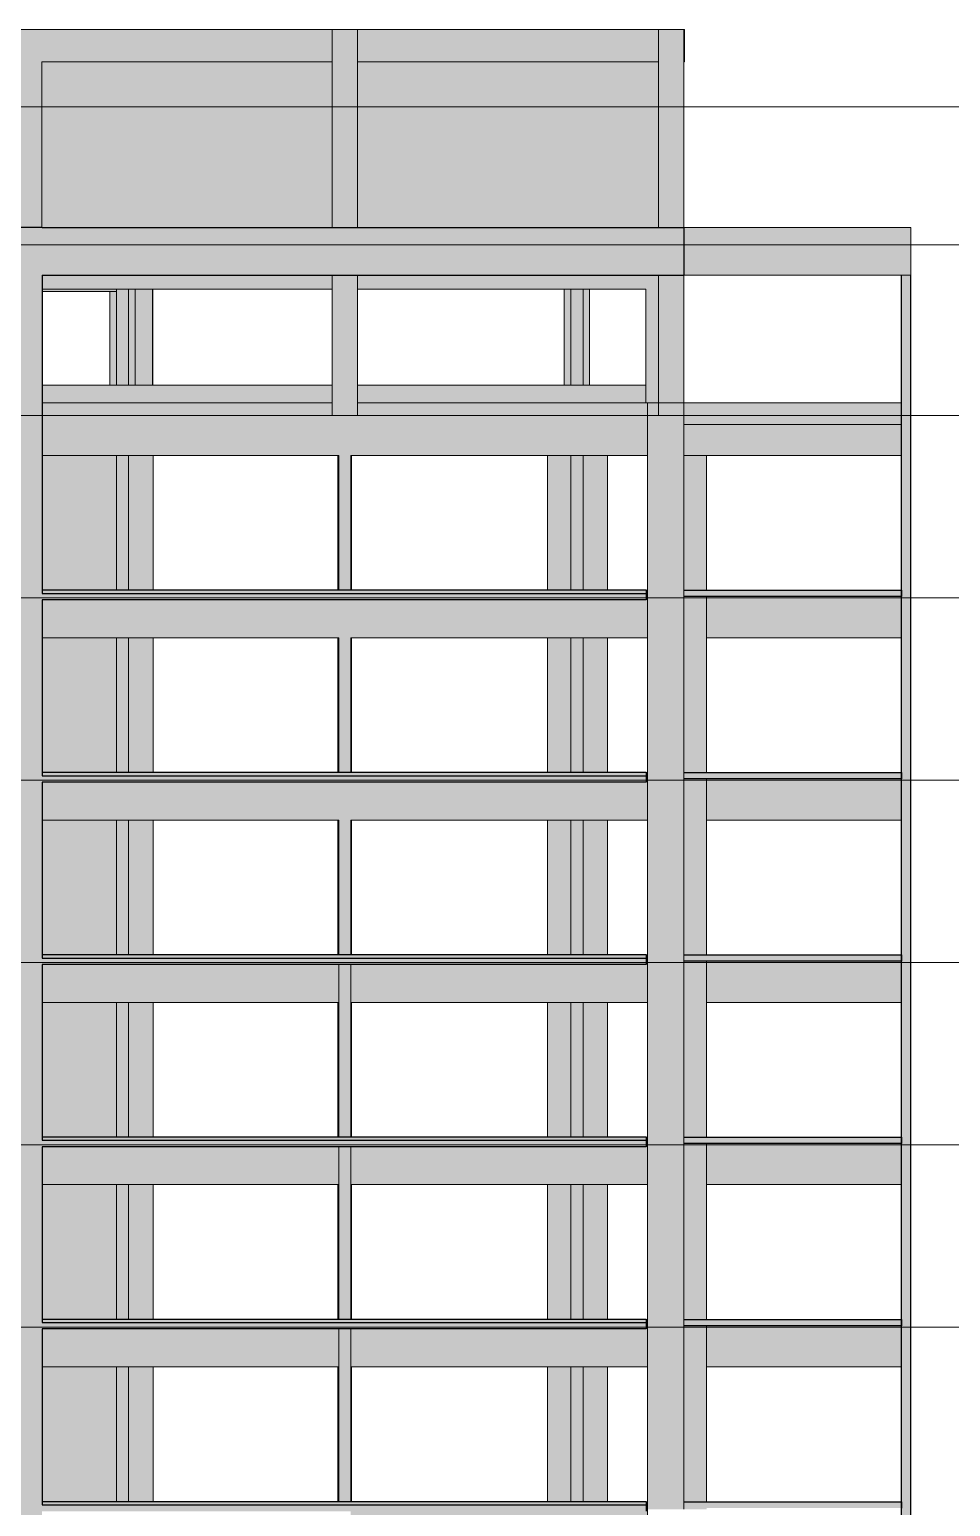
# Model space of a CAD drawing. Header units: centimetres. Extents: x -1706 to 33186, y -3196 to 88081.
# Drawn here: x 21346 to 22801, y 85688 to 88022 of the extents above; entities that cross this region are included whole.
import ezdxf

# ---------------------------------------------------------------- set-up
doc = ezdxf.new("R2010")
doc.units = ezdxf.units.CM
doc.linetypes.add('Centro', pattern=[3.175, 0.635, -0.47625, 1.5875, -0.47625])
for name, color, linetype, lineweight in [('A-FLOR', 7, 'Continuous', 9), ('A-FLOR-LEVL', 7, 'Continuous', 9), ('S-BEAM', 7, 'Continuous', 9), ('S-COLS', 7, 'Continuous', 9)]:
    doc.layers.add(name, color=color, linetype=linetype, lineweight=lineweight)

msp = doc.modelspace()

# ---------------------------------------------------------------- hatches: boundary and pattern name
at = {"layer": 'A-FLOR', "true_color": 0xc0c0c0}
for points in [[(22212.96, 87131), (22320.14, 87131), (22320.14, 87136), (21365.64, 87135.99), (21365.64, 87131), (22126.58, 87131)], [(22626.53, 87126), (22723.14, 87126), (22723.14, 87136), (22379.64, 87136), (22379.64, 87126), (22452.33, 87126)], [(21365.64, 87120.92), (22320.14, 87120.92), (22320.14, 87131), (21365.64, 87131), (21365.64, 87121.58)], [(22320.14, 86843), (22320.14, 86848), (21365.64, 86847.99), (21365.64, 86843), (22316.35, 86843)], [(21516.12, 86832.92), (22320.14, 86832.92), (22320.14, 86843), (21365.64, 86843), (21365.64, 86832.92), (21515.06, 86832.92)], [(22626.53, 86838), (22723.14, 86838), (22723.14, 86848), (22379.64, 86848), (22379.64, 86838), (22452.33, 86838)], [(22719.64, 86848), (22719.64, 86848), (22626.53, 86848)], [(22316.35, 86555), (22320.14, 86555), (22320.14, 86560), (21365.64, 86559.99), (21365.64, 86555), (22212.96, 86555)], [(21365.64, 86544.92), (22320.14, 86544.92), (22320.14, 86555), (21365.64, 86555), (21365.64, 86548)], [(22419.75, 86550), (22723.14, 86550), (22723.14, 86560), (22379.64, 86560), (22379.64, 86550), (22415.39, 86550)], [(22719.64, 86560), (22719.64, 86560), (22419.75, 86560)], [(21365.64, 86267), (22320.14, 86267), (22320.14, 86272), (21365.64, 86271.99)], [(22419.75, 86262), (22723.14, 86262), (22723.14, 86272), (22379.64, 86272), (22379.64, 86262), (22415.39, 86262)], [(22719.64, 86272), (22719.64, 86272), (22419.75, 86272)], [(21365.64, 86256.92), (22320.14, 86256.92), (22320.14, 86267), (21365.64, 86267), (21365.64, 86260)], [(22316.35, 85979), (22320.14, 85979), (22320.14, 85984), (21365.64, 85983.99), (21365.9, 85979), (22212.96, 85979)], [(21535.29, 85968.92), (22320.14, 85968.92), (22320.14, 85979), (21365.64, 85979), (21365.64, 85968.92), (21535.12, 85968.92)], [(22419.75, 85974), (22723.14, 85974), (22723.14, 85984), (22379.64, 85984), (22379.64, 85974), (22415.39, 85974)], [(22719.64, 85984), (22719.64, 85984), (22419.75, 85984)], [(22316.35, 85691), (22320.14, 85691), (22320.14, 85696), (21365.64, 85695.99), (21365.64, 85691), (22212.96, 85691)], [(21365.64, 85680.92), (22320.14, 85680.92), (22320.14, 85691), (21365.64, 85691), (21365.64, 85684)], [(22626.53, 85686), (22723.14, 85686), (22723.14, 85696), (22379.64, 85696), (22379.64, 85686), (22452.33, 85686)], [(22719.64, 85696), (22719.64, 85696), (22626.53, 85696)]]:
    msp.add_hatch(color=9, dxfattribs=at).paths.add_polyline_path(points, flags=0)
at = {"layer": 'S-BEAM', "true_color": 0xc0c0c0}
for points in [[(21365.39, 87971), (21823.64, 87971), (21823.64, 88022), (21365.39, 88022), (21365.39, 88019.33)], [(22006.17, 87971), (22339.64, 87971), (22339.64, 88022), (21863.64, 88022), (21863.64, 87971), (21902.78, 87971)], [(22380.36, 87971), (22380.36, 88022), (22379.64, 88022), (22379.64, 87971)], [(22316.35, 87432), (22319.64, 87432), (22319.64, 87460), (21863.64, 87460), (21863.64, 87432), (22264.66, 87432)], [(21365.64, 87349), (21834.14, 87349), (21834.14, 87412), (21823.64, 87412), (21823.64, 87432), (21365.64, 87432), (21365.64, 87349.04)], [(22316.35, 87349), (22321.89, 87349), (22321.89, 87432), (21863.64, 87432), (21863.64, 87412), (21853.14, 87411.55), (21853.14, 87349), (22212.96, 87349)], [(22723.14, 87398), (22723.14, 87432), (22379.64, 87432), (22379.64, 87398), (22626.53, 87398)], [(22379.64, 87349), (22723.14, 87349), (22723.14, 87398), (22379.64, 87398), (22379.64, 87386.34)], [(21853.14, 87061), (22321.89, 87061), (22321.89, 87136), (22320.14, 87135.96), (22320.14, 87120.92), (21853.14, 87120.92), (21853.14, 87087.61)], [(21515.9, 87061), (21834.14, 87061), (21834.14, 87120.92), (21365.64, 87120.92), (21365.64, 87061), (21513.86, 87061)], [(22419.75, 87061), (22723.14, 87061), (22723.14, 87126), (22415.39, 87126), (22415.39, 87061)], [(21365.64, 86773), (21834.14, 86773), (21834.14, 86832.92), (21365.64, 86832.92), (21365.64, 86773.03)], [(22201.14, 86773), (22321.89, 86773), (22321.89, 86848), (22320.14, 86847.96), (22320.14, 86832.92), (21853.14, 86832.92), (21853.14, 86773), (22163.89, 86773)], [(22723.14, 86773), (22723.14, 86838), (22415.39, 86838), (22415.39, 86773), (22626.53, 86773)], [(22316.35, 86485), (22321.89, 86485), (22321.89, 86560), (22320.14, 86559.96), (22320.14, 86544.92), (21853.14, 86544.92), (21853.14, 86485), (22212.96, 86485)], [(22723.14, 86485), (22723.14, 86550), (22415.39, 86550), (22415.39, 86485), (22419.75, 86485)], [(21365.64, 86485), (21834.14, 86485), (21834.14, 86544.92), (21365.64, 86544.92), (21365.64, 86485.03)], [(22006.17, 86197), (22321.89, 86197), (22321.89, 86272), (22320.14, 86271.96), (22320.14, 86256.92), (21853.14, 86256.92), (21853.14, 86197)], [(21365.64, 86197), (21834.14, 86197), (21834.14, 86256.92), (21365.64, 86256.92), (21365.64, 86197.03)], [(22723.14, 86197), (22723.14, 86262), (22415.39, 86262), (22415.39, 86197), (22419.75, 86197)], [(21365.64, 85909), (21834.14, 85909), (21834.14, 85968.92), (21365.64, 85968.92), (21365.64, 85909.03)], [(22212.96, 85909), (22321.89, 85909), (22321.89, 85984), (22320.14, 85983.96), (22320.14, 85968.92), (21853.14, 85968.92), (21853.14, 85909), (22201.14, 85909)], [(22415.39, 85909), (22723.14, 85909), (22723.14, 85974), (22415.39, 85974), (22415.39, 85926.19)], [(22316.35, 85621), (22321.89, 85621.3), (22321.89, 85696), (22320.14, 85695.96), (22320.14, 85680.92), (21853.14, 85680.92), (21853.14, 85621), (22212.96, 85621)]]:
    msp.add_hatch(color=9, dxfattribs=at).paths.add_polyline_path(points, flags=0)
at = {"layer": 'S-BEAM', "true_color": 0xff8040}
h = msp.add_hatch(color=11, dxfattribs=at)
h.paths.add_polyline_path([(22220.14, 87612), (22319.64, 87612), (22319.64, 87634), (21863.64, 87634), (21863.64, 87612), (22212.96, 87612)], flags=0)
h.paths.add_polyline_path([(21307.64, 87612), (21325.39, 87612), (21325.39, 87634), (21307.64, 87634)], flags=0)
h.paths.add_polyline_path([(21501.15, 87612), (21823.64, 87612), (21823.64, 87634), (21365.64, 87634), (21365.64, 87612), (21385.81, 87612)], flags=0)
h.paths.add_polyline_path([(21592.6, 87709), (21823.64, 87709), (21823.64, 87971), (21365.39, 87971), (21365.64, 87709), (21540.65, 87709)], flags=0)
h.paths.add_polyline_path([(21307.64, 87709), (21325.39, 87709), (21325.39, 87971), (21307.64, 87971), (21307.64, 87827.6)], flags=0)
h.paths.add_polyline_path([(22316.35, 87709), (22319.64, 87709), (22319.64, 87971), (21863.64, 87971), (21863.64, 87709), (22261.86, 87709)], flags=0)
for points in [[(21853.14, 87634), (22379.64, 87634), (22379.64, 87709), (21365.64, 87709), (21365.64, 87634), (21799.39, 87634)], [(22723.14, 87634), (22732.64, 87634), (22732.64, 87709), (22379.64, 87709), (22379.64, 87634), (22419.75, 87634)], [(22732.64, 87634), (22738.14, 87634), (22738.14, 87709), (22732.64, 87709), (22732.64, 87661.5)], [(22738.14, 87634), (22738.15, 87634.06), (22738.14, 87708.98)]]:
    msp.add_hatch(color=11, dxfattribs=at).paths.add_polyline_path(points, flags=0)
h = msp.add_hatch(color=11, dxfattribs=at)
h.paths.add_polyline_path([(21365.64, 87608), (21483.13, 87608), (21483.13, 87612), (21365.64, 87612), (21365.64, 87610.16)], flags=0)
h.paths.add_polyline_path([(21266.71, 87608), (21307.64, 87608), (21307.64, 87612), (21265.63, 87612), (21265.63, 87608)], flags=0)
at = {"layer": 'S-BEAM', "true_color": 0xc0c0c0}
h = msp.add_hatch(color=9, dxfattribs=at)
h.paths.add_polyline_path([(21823.64, 87612), (21823.64, 87612), (21799.39, 87612)], flags=0)
h.paths.add_polyline_path([(22107.14, 87612), (22107.14, 87612), (22006.17, 87612)], flags=0)
h = msp.add_hatch(color=9, dxfattribs=at)
h.paths.add_polyline_path([(21799.39, 87432), (21823.64, 87432), (21823.64, 87460), (21365.64, 87460), (21365.64, 87432), (21695.99, 87432)], flags=0)
h.paths.add_polyline_path([(21322.69, 87432), (21325.39, 87432), (21325.39, 87460), (21317.14, 87460), (21317.14, 87432)], flags=0)
at = {"layer": 'S-COLS', "true_color": 0xc0c0c0}
for points in [[(21326.14, 87412), (21326.14, 87709), (21365.39, 87709.04), (21365.39, 88022), (21325.39, 88022), (21325.39, 87412)], [(21365.64, 84464.5), (21365.39, 87709), (21326.14, 87709), (21326.14, 84464.5), (21365.39, 84464.5)], [(22738.14, 81078), (22738.14, 87634), (22723.14, 87634), (22723.14, 81078)], [(22379.64, 87124), (22379.64, 87432), (22321.89, 87432), (22321.89, 87124)], [(21853.14, 87136), (21853.14, 87136), (21853.14, 87412), (21834.14, 87411.84), (21834.14, 87136)], [(21480.96, 87136), (21483.13, 87136), (21483.13, 87349), (21365.64, 87349), (21365.64, 87136), (21474.07, 87136)], [(21483.13, 87136), (21502.13, 87136), (21502.13, 87349), (21483.13, 87349), (21483.13, 87298.09)], [(21540.87, 87136), (21540.65, 87349), (21502.13, 87349), (21502.13, 87136), (21540.65, 87136)], [(22201.14, 87136), (22201.14, 87349), (22163.89, 87349), (22163.89, 87136), (22199.51, 87136)], [(22212.96, 87136), (22220.14, 87136), (22220.14, 87349), (22201.14, 87349), (22201.14, 87136)], [(22257.19, 87136), (22258.89, 87136), (22258.89, 87349), (22220.14, 87349), (22220.14, 87136)], [(21834.14, 86848), (21853.14, 86848), (21853.14, 87120.92), (21834.14, 87120.92), (21834.14, 86848)], [(22379.64, 86836), (22379.64, 87124), (22321.89, 87124), (22321.89, 86836), (22368.05, 86836)], [(21483.13, 86848), (21483.13, 87061), (21365.64, 87061), (21365.64, 86848), (21474.07, 86848)], [(21489.21, 86848), (21502.13, 86848), (21502.13, 87061), (21483.13, 87061), (21483.13, 86848)], [(21502.13, 86848), (21540.87, 86848), (21540.65, 87061), (21502.13, 87061), (21502.13, 86856.83)], [(22201.14, 86848), (22201.14, 87061), (22163.89, 87061), (22163.89, 86848)], [(22212.96, 86848), (22220.14, 86848), (22220.14, 87061), (22201.14, 87061), (22201.14, 86848)], [(22220.14, 86848), (22258.89, 86848), (22258.89, 87061), (22220.14, 87061), (22220.14, 86848)], [(21853.14, 86560), (21853.14, 86560), (21853.14, 86832.92), (21834.14, 86832.92), (21834.14, 86560)], [(22379.64, 86548), (22379.64, 86836), (22321.89, 86836), (22321.89, 86548)], [(21385.81, 86560), (21483.13, 86560), (21483.13, 86773), (21365.64, 86773), (21365.64, 86560)], [(21489.21, 86560), (21502.13, 86560), (21502.13, 86773), (21483.13, 86773), (21483.13, 86560)], [(21540.87, 86560), (21540.65, 86773), (21502.13, 86773), (21502.13, 86560), (21540.65, 86560)], [(22201.14, 86560), (22201.14, 86773), (22163.89, 86773), (22163.89, 86560)], [(22220.14, 86560), (22220.14, 86773), (22201.14, 86773), (22201.14, 86560), (22219.13, 86560)], [(22258.89, 86560), (22258.89, 86773), (22220.14, 86773), (22220.14, 86560)], [(21853.14, 86272), (21853.14, 86272), (21853.14, 86544.92), (21834.14, 86544.92), (21834.14, 86272)], [(22379.64, 86260), (22379.64, 86548), (22321.89, 86548), (22321.89, 86260)], [(21385.81, 86272), (21483.13, 86272), (21483.13, 86485), (21365.64, 86485), (21365.64, 86272)], [(21489.21, 86272), (21502.13, 86272), (21502.13, 86485), (21483.13, 86485), (21483.13, 86272)], [(21540.87, 86272), (21540.65, 86485), (21502.13, 86485), (21502.13, 86272), (21540.65, 86272)], [(22201.14, 86272), (22201.14, 86485), (22163.89, 86485), (22163.89, 86272)], [(22219.13, 86272), (22220.14, 86272), (22220.14, 86485), (22201.14, 86485), (22201.14, 86272), (22212.96, 86272)], [(22258.89, 86272), (22258.89, 86485), (22220.14, 86485), (22220.14, 86272)], [(21834.14, 85984), (21853.14, 85984), (21853.14, 86256.92), (21834.14, 86256.92), (21834.14, 85984)], [(22379.64, 85972), (22379.64, 86260), (22321.89, 86260), (22321.89, 85972)], [(21365.64, 85984), (21483.13, 85984), (21483.13, 86197), (21365.64, 86197), (21365.64, 86062.56)], [(21489.21, 85984), (21502.13, 85984), (21502.13, 86197), (21483.13, 86197), (21483.13, 85984)], [(21540.87, 85984), (21540.65, 86197), (21502.13, 86197), (21502.13, 85984), (21540.65, 85984)], [(22201.14, 85984), (22201.14, 86197), (22163.89, 86197), (22163.89, 85984)], [(22220.14, 85984), (22220.14, 86197), (22201.14, 86197), (22201.14, 85984), (22219.13, 85984)], [(22220.14, 85984), (22258.89, 85984), (22258.89, 86197), (22220.14, 86197), (22220.14, 85984)], [(21834.14, 85696), (21853.14, 85696), (21853.14, 85968.92), (21834.14, 85968.92), (21834.14, 85696)], [(22379.64, 85684), (22379.64, 85972), (22321.89, 85972), (22321.89, 85684), (22368.05, 85684)], [(21365.64, 85696), (21483.13, 85696), (21483.13, 85909), (21365.64, 85909), (21365.64, 85709.55)], [(21489.21, 85696), (21502.13, 85696), (21502.13, 85909), (21483.13, 85909), (21483.13, 85696)], [(21504.2, 85696), (21540.87, 85696), (21540.65, 85909), (21502.13, 85909), (21502.13, 85696)], [(22201.14, 85696), (22201.14, 85909), (22163.89, 85909), (22163.89, 85696)], [(22219.13, 85696), (22220.14, 85696), (22220.14, 85909), (22201.14, 85909), (22201.14, 85696), (22212.96, 85696)], [(22258.89, 85696), (22258.89, 85909), (22220.14, 85909), (22220.14, 85696)]]:
    msp.add_hatch(color=9, dxfattribs=at).paths.add_polyline_path(points, flags=0)
at = {"layer": 'S-COLS', "true_color": 0xff8040}
h = msp.add_hatch(color=11, dxfattribs=at)
h.paths.add_polyline_path([(21823.64, 87412), (21863.64, 87412), (21863.64, 87634), (21823.64, 87634), (21823.64, 87430.46)], flags=0)
h.paths.add_polyline_path([(21823.64, 87709), (21863.64, 87709), (21863.64, 88022), (21823.64, 88022), (21823.64, 87827.6)], flags=0)
h = msp.add_hatch(color=11, dxfattribs=at)
h.paths.add_polyline_path([(22343.24, 87432), (22379.64, 87432), (22379.64, 87634), (22339.64, 87634), (22339.64, 87432)], flags=0)
h.paths.add_polyline_path([(22379.64, 87709), (22379.64, 88022), (22339.64, 88022), (22339.64, 87709), (22378.13, 87709)], flags=0)
for points in [[(22322.89, 87709), (22339.64, 87709), (22339.64, 87971), (22319.64, 87971), (22319.64, 87709)], [(22319.64, 87432), (22339.64, 87432), (22339.64, 87634), (22319.64, 87634), (22319.64, 87474.59)], [(21489.21, 87460), (21502.13, 87460), (21502.13, 87612), (21483.13, 87612), (21483.13, 87460)], [(21518.01, 87460), (21540.65, 87460), (21540.65, 87612), (21512.63, 87612), (21512.63, 87460)], [(22220.14, 87460), (22220.14, 87612), (22201.14, 87612), (22201.14, 87460), (22215.58, 87460)]]:
    msp.add_hatch(color=11, dxfattribs=at).paths.add_polyline_path(points, flags=0)
at = {"layer": 'S-COLS', "true_color": 0xc0c0c0}
h = msp.add_hatch(color=9, dxfattribs=at)
h.paths.add_polyline_path([(21483.13, 87460), (21483.13, 87608), (21472.63, 87608), (21472.63, 87460), (21478.17, 87460)], flags=0)
h.paths.add_polyline_path([(21512.63, 87460), (21512.63, 87612), (21502.13, 87612), (21502.13, 87460), (21512.57, 87460)], flags=0)
at = {"layer": 'S-COLS', "true_color": 0xff8040}
h = msp.add_hatch(color=11, dxfattribs=at)
h.paths.add_polyline_path([(22201.14, 87460), (22201.14, 87612), (22190.64, 87612), (22190.64, 87460), (22196.19, 87460)], flags=0)
h.paths.add_polyline_path([(22220.14, 87460), (22230.64, 87460), (22230.64, 87612), (22220.14, 87612), (22220.14, 87474.59)], flags=0)
at = {"layer": 'S-COLS', "true_color": 0xc0c0c0}
h = msp.add_hatch(color=9, dxfattribs=at)
h.paths.add_polyline_path([(21834.14, 87136), (21834.14, 87349), (21832.64, 87349), (21832.64, 87136)], flags=0)
h.paths.add_polyline_path([(21853.14, 87136), (21854.64, 87136), (21854.64, 87349), (21853.14, 87348.62), (21853.14, 87136)], flags=0)
h = msp.add_hatch(color=9, dxfattribs=at)
h.paths.add_polyline_path([(22383.22, 87124), (22415.39, 87124), (22415.39, 87126), (22379.64, 87126), (22379.64, 87124)], flags=0)
h.paths.add_polyline_path([(22415.39, 87136), (22415.39, 87136), (22415.39, 87349), (22379.64, 87349), (22379.64, 87136)], flags=0)
h = msp.add_hatch(color=9, dxfattribs=at)
h.paths.add_polyline_path([(22383.22, 86836), (22415.39, 86836), (22415.39, 86838), (22379.64, 86838), (22379.64, 86836)], flags=0)
h.paths.add_polyline_path([(22415.39, 86848), (22415.39, 87124), (22379.64, 87124), (22379.64, 86848)], flags=0)
h = msp.add_hatch(color=9, dxfattribs=at)
h.paths.add_polyline_path([(21832.64, 86848), (21834.14, 86848), (21834.14, 87061), (21832.64, 87061), (21832.64, 86848)], flags=0)
h.paths.add_polyline_path([(21853.14, 86848), (21854.64, 86848), (21854.64, 87061), (21853.14, 87061), (21853.14, 86848)], flags=0)
h = msp.add_hatch(color=9, dxfattribs=at)
h.paths.add_polyline_path([(22383.22, 86548), (22415.39, 86548), (22415.39, 86550), (22379.64, 86550), (22379.64, 86548)], flags=0)
h.paths.add_polyline_path([(22415.39, 86560), (22415.39, 86836), (22379.64, 86836), (22379.64, 86560)], flags=0)
h = msp.add_hatch(color=9, dxfattribs=at)
h.paths.add_polyline_path([(21832.64, 86560), (21834.14, 86560), (21834.14, 86773), (21832.64, 86773), (21832.64, 86560)], flags=0)
h.paths.add_polyline_path([(21854.64, 86560), (21854.64, 86773), (21853.14, 86773), (21853.14, 86560), (21853.68, 86560)], flags=0)
h = msp.add_hatch(color=9, dxfattribs=at)
h.paths.add_polyline_path([(22383.22, 86260), (22415.39, 86260), (22415.39, 86262), (22379.64, 86262), (22379.64, 86260)], flags=0)
h.paths.add_polyline_path([(22415.39, 86272), (22415.39, 86548), (22379.64, 86548), (22379.64, 86272)], flags=0)
h = msp.add_hatch(color=9, dxfattribs=at)
h.paths.add_polyline_path([(21853.68, 86272), (21854.64, 86272), (21854.64, 86485), (21853.14, 86485), (21853.14, 86272)], flags=0)
h.paths.add_polyline_path([(21832.64, 86272), (21834.14, 86272), (21834.14, 86485), (21832.64, 86485), (21832.64, 86272)], flags=0)
h = msp.add_hatch(color=9, dxfattribs=at)
h.paths.add_polyline_path([(22415.39, 85972), (22415.39, 85974), (22379.64, 85974), (22379.64, 85972), (22383.22, 85972)], flags=0)
h.paths.add_polyline_path([(22379.64, 85984), (22415.39, 85984), (22415.39, 86260), (22379.64, 86260), (22379.64, 86062.56)], flags=0)
h = msp.add_hatch(color=9, dxfattribs=at)
h.paths.add_polyline_path([(21832.64, 85984), (21834.14, 85984), (21834.14, 86197), (21832.64, 86197), (21832.64, 85984)], flags=0)
h.paths.add_polyline_path([(21853.14, 85984), (21854.64, 85984), (21854.64, 86197), (21853.14, 86197), (21853.14, 85984)], flags=0)
h = msp.add_hatch(color=9, dxfattribs=at)
h.paths.add_polyline_path([(22383.22, 85684), (22415.39, 85684), (22415.39, 85686), (22379.64, 85686), (22379.64, 85684)], flags=0)
h.paths.add_polyline_path([(22415.39, 85696), (22415.39, 85972), (22379.64, 85972), (22379.64, 85696)], flags=0)
h = msp.add_hatch(color=9, dxfattribs=at)
h.paths.add_polyline_path([(21832.64, 85696), (21834.14, 85696), (21834.14, 85909), (21832.64, 85909), (21832.64, 85696)], flags=0)
h.paths.add_polyline_path([(21853.14, 85696), (21854.64, 85696), (21854.64, 85909), (21853.14, 85908.85), (21853.14, 85696)], flags=0)

# ---------------------------------------------------------------- linework, layer by layer
at = {"layer": 'A-FLOR', "color": 190, "lineweight": 25, "true_color": 0x8000ff}
for p, q in [((22320.14, 87136), (21365.64, 87136)), ((22320.14, 87136), (22320.14, 87120.92)), ((22379.64, 87136), (22723.14, 87136)), ((22723.14, 87136), (22723.14, 87126)), ((21365.64, 87131), (22320.14, 87131)), ((22320.14, 87120.92), (21365.64, 87120.92)), ((22723.14, 87126), (22379.64, 87126)), ((22320.14, 86848), (21365.64, 86848)), ((21365.64, 86843), (22320.14, 86843)), ((22320.14, 86832.92), (21365.64, 86832.92)), ((22320.14, 86848), (22320.14, 86832.92)), ((22379.64, 86848), (22723.14, 86848)), ((22723.14, 86838), (22379.64, 86838)), ((22723.14, 86848), (22723.14, 86838)), ((22320.14, 86560), (21365.64, 86560)), ((21365.64, 86555), (22320.14, 86555)), ((22320.14, 86560), (22320.14, 86544.92)), ((22379.64, 86560), (22723.14, 86560)), ((22723.14, 86550), (22379.64, 86550)), ((22723.14, 86560), (22723.14, 86550)), ((22320.14, 86544.92), (21365.64, 86544.92)), ((22320.14, 86272), (21365.64, 86272)), ((22320.14, 86272), (22320.14, 86256.92)), ((22379.64, 86272), (22723.14, 86272)), ((22723.14, 86272), (22723.14, 86262)), ((21365.64, 86267), (22320.14, 86267)), ((22320.14, 86256.92), (21365.64, 86256.92)), ((22723.14, 86262), (22379.64, 86262)), ((22320.14, 85984), (21365.64, 85984)), ((21365.64, 85979), (22320.14, 85979)), ((22320.14, 85968.92), (21365.64, 85968.92)), ((22320.14, 85984), (22320.14, 85968.92)), ((22379.64, 85984), (22723.14, 85984)), ((22723.14, 85974), (22379.64, 85974)), ((22723.14, 85984), (22723.14, 85974)), ((22320.14, 85696), (21365.64, 85696)), ((21365.64, 85691), (22320.14, 85691)), ((22320.14, 85696), (22320.14, 85680.92)), ((22379.64, 85696), (22723.14, 85696)), ((22723.14, 85696), (22723.14, 85686))]:
    msp.add_line(p, q, dxfattribs=at)
at = {"layer": 'A-FLOR-LEVL', "linetype": 'Centro'}
for p, q in [((19144.69, 87900), (24693.26, 87900)), ((19144.69, 87682), (24693.26, 87682)), ((19144.69, 87412), (24693.26, 87412)), ((19144.69, 87124), (24693.26, 87124)), ((19144.69, 86836), (24693.26, 86836)), ((19144.69, 86548), (24693.26, 86548)), ((19144.69, 86260), (24693.26, 86260)), ((19144.69, 85972), (24693.26, 85972))]:
    msp.add_line(p, q, dxfattribs=at)
at = {"layer": 'S-BEAM'}
for p, q in [((21365.39, 88022), (21823.64, 88022)), ((21823.64, 88022), (21823.64, 87971)), ((21863.64, 88022), (22339.64, 88022)), ((21863.64, 88022), (21863.64, 87971)), ((22339.64, 87971), (22339.64, 88022)), ((22379.64, 88022), (22380.36, 88022)), ((22380.36, 88022), (22380.36, 87971)), ((21823.64, 87971), (21365.39, 87971)), ((22339.64, 87971), (21863.64, 87971)), ((22379.64, 87971), (22380.36, 87971)), ((22379.64, 87709), (22732.64, 87709)), ((22732.64, 87709), (22738.14, 87709)), ((22738.14, 87709), (22738.14, 87634)), ((22379.64, 87634), (22732.64, 87634)), ((22738.14, 87634), (22732.64, 87634)), ((21365.64, 87612), (21823.64, 87612)), ((21365.64, 87608), (21483.13, 87608)), ((21863.64, 87612), (22319.64, 87612)), ((21823.64, 87460), (21365.64, 87460)), ((21863.64, 87460), (22319.64, 87460)), ((22319.64, 87432), (22319.64, 87460)), ((21823.64, 87432), (21365.64, 87432)), ((21823.64, 87412), (21823.64, 87432)), ((21863.64, 87432), (22321.89, 87432)), ((21863.64, 87432), (21863.64, 87412)), ((22321.89, 87349), (22321.89, 87432)), ((22379.64, 87432), (22723.14, 87432)), ((22723.14, 87398), (22723.14, 87432)), ((21823.64, 87412), (21834.14, 87412)), ((21863.64, 87412), (21853.14, 87412)), ((22379.64, 87398), (22723.14, 87398)), ((21365.64, 87349), (21834.14, 87349)), ((21853.14, 87349), (22321.89, 87349)), ((22379.64, 87349), (22723.14, 87349)), ((21365.64, 87136), (21834.14, 87136)), ((21853.14, 87136), (22321.89, 87136)), ((22321.89, 87061), (22321.89, 87136)), ((22415.39, 87126), (22415.39, 87061)), ((21834.14, 87061), (21365.64, 87061)), ((21853.14, 87061), (22321.89, 87061)), ((22415.39, 87061), (22723.14, 87061)), ((21365.64, 86848), (21834.14, 86848)), ((21853.14, 86848), (22321.89, 86848)), ((22321.89, 86773), (22321.89, 86848)), ((22415.39, 86838), (22415.39, 86773)), ((21834.14, 86773), (21365.64, 86773)), ((21853.14, 86773), (22321.89, 86773)), ((22415.39, 86773), (22723.14, 86773)), ((21365.64, 86560), (21834.14, 86560)), ((21853.14, 86560), (22321.89, 86560)), ((22321.89, 86485), (22321.89, 86560)), ((22415.39, 86550), (22415.39, 86485)), ((21834.14, 86544.92), (21834.14, 86485)), ((21853.14, 86544.92), (21853.14, 86485)), ((21834.14, 86485), (21365.64, 86485)), ((21853.14, 86485), (22321.89, 86485)), ((22415.39, 86485), (22723.14, 86485)), ((21365.64, 86272), (21834.14, 86272)), ((21853.14, 86272), (22321.89, 86272)), ((22321.89, 86197), (22321.89, 86272)), ((21834.14, 86256.92), (21834.14, 86197)), ((21853.14, 86256.92), (21853.14, 86197)), ((22415.39, 86262), (22415.39, 86197)), ((21834.14, 86197), (21365.64, 86197)), ((21853.14, 86197), (22321.89, 86197)), ((22415.39, 86197), (22723.14, 86197)), ((21365.64, 85984), (21834.14, 85984)), ((21834.14, 85968.92), (21834.14, 85909)), ((21853.14, 85984), (22321.89, 85984)), ((21853.14, 85968.92), (21853.14, 85909)), ((22321.89, 85909), (22321.89, 85984)), ((22415.39, 85974), (22415.39, 85909)), ((21834.14, 85909), (21365.64, 85909)), ((21853.14, 85909), (22321.89, 85909)), ((22415.39, 85909), (22723.14, 85909)), ((21365.64, 85696), (21834.14, 85696)), ((21853.14, 85696), (22321.89, 85696)), ((22321.89, 85621), (22321.89, 85696))]:
    msp.add_line(p, q, dxfattribs=at)
at = {"layer": 'S-BEAM', "color": 190, "lineweight": 25, "true_color": 0x8000ff}
for p, q in [((21365.64, 87709), (22379.64, 87709)), ((22379.64, 87709), (22379.64, 87634)), ((21365.64, 87634), (22379.64, 87634))]:
    msp.add_line(p, q, dxfattribs=at)
at = {"layer": 'S-COLS'}
for p, q in [((21365.39, 88022), (21325.39, 88022)), ((21823.64, 88022), (21863.64, 88022)), ((21823.64, 88022), (21823.64, 87709)), ((21863.64, 88022), (21863.64, 87709)), ((22339.64, 88022), (22379.64, 88022)), ((22339.64, 88022), (22339.64, 87709)), ((22379.64, 88022), (22379.64, 87709)), ((21365.39, 87709), (21365.39, 87971)), ((21823.64, 87634), (21823.64, 87412)), ((21863.64, 87634), (21863.64, 87412)), ((22339.64, 87634), (22339.64, 87412)), ((22379.64, 87634), (22379.64, 87412)), ((21472.63, 87608), (21472.63, 87460)), ((21483.13, 87612), (21483.13, 87460)), ((21502.13, 87612), (21502.13, 87460)), ((21512.63, 87612), (21512.63, 87460)), ((22190.64, 87612), (22190.64, 87460)), ((22201.14, 87612), (22201.14, 87460)), ((22220.14, 87612), (22220.14, 87460)), ((22230.64, 87612), (22230.64, 87460)), ((22319.64, 87612), (22319.64, 87432)), ((22321.89, 87432), (22321.89, 87124)), ((22379.64, 87432), (22321.89, 87432)), ((22379.64, 87432), (22379.64, 87124)), ((21863.64, 87412), (21823.64, 87412)), ((21853.14, 87412), (21834.14, 87412)), ((22379.64, 87412), (22339.64, 87412)), ((21483.13, 87349), (21483.13, 87136)), ((21502.13, 87349), (21502.13, 87136)), ((21540.87, 87349), (21540.87, 87136)), ((21832.64, 87349), (21832.64, 87136)), ((21834.14, 87349), (21834.14, 87136)), ((21853.14, 87349), (21853.14, 87136)), ((21854.64, 87349), (21854.64, 87136)), ((22163.89, 87349), (22163.89, 87136)), ((22201.14, 87349), (22201.14, 87136)), ((22220.14, 87349), (22220.14, 87136)), ((22258.89, 87349), (22258.89, 87136)), ((22415.39, 87349), (22415.39, 87136)), ((22321.89, 87124), (22321.89, 86836)), ((22379.64, 87124), (22321.89, 87124)), ((22379.64, 87124), (22321.89, 87124)), ((22379.64, 87124), (22379.64, 86836)), ((22415.39, 87124), (22379.64, 87124)), ((22415.39, 87124), (22379.64, 87124)), ((22415.39, 87126), (22415.39, 87124)), ((22415.39, 87124), (22415.39, 86848)), ((21483.13, 87061), (21483.13, 86848)), ((21502.13, 87061), (21502.13, 86848)), ((21540.87, 87061), (21540.87, 86848)), ((21832.64, 87061), (21832.64, 86848)), ((21834.14, 87061), (21834.14, 86848)), ((21853.14, 87061), (21853.14, 86848)), ((21854.64, 87061), (21854.64, 86848)), ((22163.89, 87061), (22163.89, 86848)), ((22201.14, 87061), (22201.14, 86848)), ((22220.14, 87061), (22220.14, 86848)), ((22258.89, 87061), (22258.89, 86848)), ((22321.89, 86836), (22321.89, 86548)), ((22379.64, 86836), (22321.89, 86836)), ((22379.64, 86836), (22321.89, 86836)), ((22379.64, 86836), (22379.64, 86548)), ((22415.39, 86836), (22379.64, 86836)), ((22415.39, 86836), (22379.64, 86836)), ((22415.39, 86838), (22415.39, 86836)), ((22415.39, 86836), (22415.39, 86560)), ((21483.13, 86773), (21483.13, 86560)), ((21502.13, 86773), (21502.13, 86560)), ((21540.87, 86773), (21540.87, 86560)), ((21832.64, 86773), (21832.64, 86560)), ((21834.14, 86773), (21834.14, 86560)), ((21853.14, 86773), (21853.14, 86560)), ((21854.64, 86773), (21854.64, 86560)), ((22163.89, 86773), (22163.89, 86560)), ((22201.14, 86773), (22201.14, 86560)), ((22220.14, 86773), (22220.14, 86560)), ((22258.89, 86773), (22258.89, 86560)), ((22415.39, 86550), (22415.39, 86548)), ((21834.14, 86544.92), (21834.14, 86485)), ((21853.14, 86544.92), (21853.14, 86485)), ((22321.89, 86548), (22321.89, 86260)), ((22379.64, 86548), (22321.89, 86548)), ((22379.64, 86548), (22321.89, 86548)), ((22379.64, 86548), (22379.64, 86260)), ((22415.39, 86548), (22379.64, 86548)), ((22415.39, 86548), (22379.64, 86548)), ((22415.39, 86548), (22415.39, 86272)), ((21483.13, 86485), (21483.13, 86272)), ((21502.13, 86485), (21502.13, 86272)), ((21540.87, 86485), (21540.87, 86272)), ((21832.64, 86485), (21832.64, 86272)), ((21834.14, 86485), (21834.14, 86272)), ((21853.14, 86485), (21853.14, 86272)), ((21854.64, 86485), (21854.64, 86272)), ((22163.89, 86485), (22163.89, 86272)), ((22201.14, 86485), (22201.14, 86272)), ((22220.14, 86485), (22220.14, 86272)), ((22258.89, 86485), (22258.89, 86272)), ((21834.14, 86256.92), (21834.14, 86197)), ((21853.14, 86256.92), (21853.14, 86197)), ((22321.89, 86260), (22321.89, 85972)), ((22379.64, 86260), (22321.89, 86260)), ((22379.64, 86260), (22321.89, 86260)), ((22379.64, 86260), (22379.64, 85972)), ((22415.39, 86260), (22379.64, 86260)), ((22415.39, 86260), (22379.64, 86260)), ((22415.39, 86262), (22415.39, 86260)), ((22415.39, 86260), (22415.39, 85984)), ((21483.13, 86197), (21483.13, 85984)), ((21502.13, 86197), (21502.13, 85984)), ((21540.87, 86197), (21540.87, 85984)), ((21832.64, 86197), (21832.64, 85984)), ((21834.14, 86197), (21834.14, 85984)), ((21853.14, 86197), (21853.14, 85984)), ((21854.64, 86197), (21854.64, 85984)), ((22163.89, 86197), (22163.89, 85984)), ((22201.14, 86197), (22201.14, 85984)), ((22220.14, 86197), (22220.14, 85984)), ((22258.89, 86197), (22258.89, 85984)), ((21834.14, 85968.92), (21834.14, 85909)), ((21853.14, 85968.92), (21853.14, 85909)), ((22321.89, 85972), (22321.89, 85684)), ((22379.64, 85972), (22321.89, 85972)), ((22379.64, 85972), (22321.89, 85972)), ((22379.64, 85972), (22379.64, 85684)), ((22415.39, 85972), (22379.64, 85972)), ((22415.39, 85972), (22379.64, 85972)), ((22415.39, 85974), (22415.39, 85972)), ((22415.39, 85972), (22415.39, 85696)), ((21483.13, 85909), (21483.13, 85696)), ((21502.13, 85909), (21502.13, 85696)), ((21540.87, 85909), (21540.87, 85696)), ((21832.64, 85909), (21832.64, 85696)), ((21834.14, 85909), (21834.14, 85696)), ((21853.14, 85909), (21853.14, 85696)), ((21854.64, 85909), (21854.64, 85696)), ((22163.89, 85909), (22163.89, 85696)), ((22201.14, 85909), (22201.14, 85696)), ((22220.14, 85909), (22220.14, 85696)), ((22258.89, 85909), (22258.89, 85696))]:
    msp.add_line(p, q, dxfattribs=at)
at = {"layer": 'S-COLS', "color": 190, "lineweight": 25, "true_color": 0x8000ff}
for p, q in [((21365.64, 87709), (21326.14, 87709)), ((21365.64, 87634), (21365.64, 87131)), ((22723.14, 87432), (22723.14, 87634)), ((22738.14, 81078), (22738.14, 87634)), ((21540.65, 87460), (21540.65, 87612)), ((22723.14, 87398), (22723.14, 87432)), ((22723.14, 81078), (22723.14, 87398)), ((21365.64, 87120.92), (21365.64, 86843)), ((21365.64, 86832.92), (21365.64, 86555)), ((21365.64, 86544.92), (21365.64, 86267)), ((21365.64, 86256.92), (21365.64, 85979)), ((21365.64, 85968.92), (21365.64, 85691))]:
    msp.add_line(p, q, dxfattribs=at)

doc.saveas('drawing.dxf')
